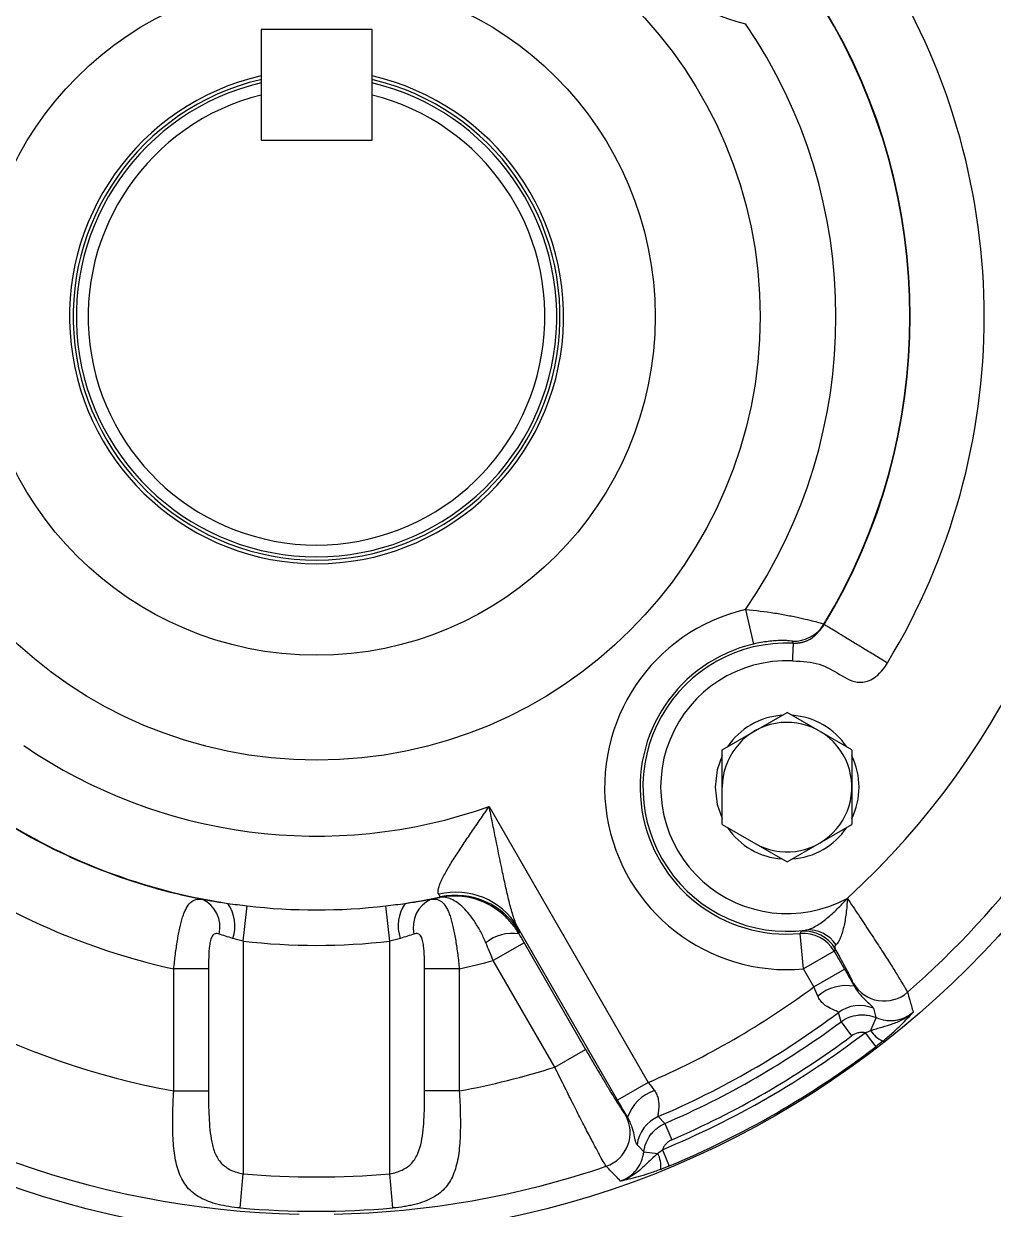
# Paper-space layout '_Right' of a CAD drawing. Header units: inches. Extents: x -10.2 to 6.6, y -6.2 to 9.3.
# Drawn here: x -0.99 to 2.288, y -3.018 to 0.99 of the extents above; entities that cross this region are included whole.
import ezdxf

# ---------------------------------------------------------------- set-up
doc = ezdxf.new("R2010")
doc.units = ezdxf.units.IN
doc.header["$MEASUREMENT"] = 0

psp = doc.layouts.new('_Right')

# ---------------------------------------------------------------- linework, layer by layer
at = {"color": 7, "linetype": 'Continuous', "lineweight": 25}
for p, q in [((0.1875, 0.9712), (-0.1875, 0.9712)), ((-0.1875, 0.9712), (-0.1875, 0.5962)), ((0.1875, 0.5962), (0.1875, 0.9712)), ((-0.1875, 0.5962), (0.1875, 0.5962)), ((1.4507, -0.9903), (1.478, -1.1071)), ((1.7158, -1.04), (1.7165, -1.0415)), ((1.6116, -1.104), (1.6089, -1.0977)), ((1.372, -1.4646), (1.591, -1.3381)), ((1.81, -1.4646), (1.591, -1.3381)), ((1.372, -1.7174), (1.372, -1.4646)), ((1.81, -1.4646), (1.81, -1.7174)), ((0.5834, -1.6567), (1.1219, -2.5894)), ((1.372, -1.7174), (1.591, -1.8439)), ((1.591, -1.8439), (1.81, -1.7174)), ((0.4174, -1.9639), (0.418, -1.9623)), ((-0.2481, -2.1114), (-0.2341, -1.9924)), ((0.2481, -2.1114), (0.2341, -1.9924)), ((1.7938, -1.9672), (1.7941, -1.9676)), ((1.7948, -1.9678), (1.7941, -1.9676)), ((1.018, -2.6493), (0.6795, -2.0631)), ((0.6865, -2.0818), (0.6842, -2.087)), ((-0.2481, -2.1114), (-0.2481, -2.8983)), ((0.2481, -2.8983), (0.2481, -2.1114)), ((0.7015, -2.1172), (0.5976, -2.1772)), ((0.7015, -2.1172), (0.9095, -2.4775)), ((1.6464, -2.2054), (1.6356, -2.0859)), ((1.7503, -2.1454), (1.6464, -2.2054)), ((1.7542, -2.1379), (1.7503, -2.1454)), ((1.7503, -2.1454), (1.7854, -2.2063)), ((0.8056, -2.5375), (0.5976, -2.1772)), ((-0.3655, -2.2054), (-0.4828, -2.2054)), ((-0.4828, -2.6181), (-0.4828, -2.2054)), ((-0.3655, -2.2054), (-0.3655, -2.6181)), ((0.4828, -2.2054), (0.3655, -2.2054)), ((0.3655, -2.6181), (0.3655, -2.2054)), ((0.4828, -2.2054), (0.4828, -2.6181)), ((1.6815, -2.2663), (1.6464, -2.2054)), ((1.6815, -2.2663), (1.7854, -2.2063)), ((1.8187, -2.2644), (1.8158, -2.2548)), ((1.7736, -2.3843), (1.7646, -2.3532)), ((1.7736, -2.3843), (1.8093, -2.4322)), ((1.8922, -2.3704), (1.8735, -2.4139)), ((1.8547, -2.4212), (1.891, -2.4686)), ((0.8056, -2.5375), (0.9095, -2.4775)), ((1.1219, -2.5894), (1.018, -2.6493)), ((-0.4828, -2.6181), (-0.3655, -2.6181)), ((0.4828, -2.6181), (0.3655, -2.6181)), ((1.0448, -2.6999), (1.0517, -2.7073)), ((1.1556, -2.7048), (1.178, -2.7282)), ((1.178, -2.7282), (1.2017, -2.783)), ((1.1067, -2.8239), (1.1538, -2.8294)), ((1.1695, -2.8168), (1.1923, -2.872)), ((-0.258, -3.0139), (-0.2481, -2.8983)), ((0.258, -3.0139), (0.2481, -2.8983))]:
    psp.add_line(p, q, dxfattribs=at)
at = {"color": 7, "linetype": 'Continuous', "lineweight": 25, "flags": 128}
for points in [[(1.372, -1.4845), (1.3546, -1.5327), (1.3475, -1.591)], [(1.3475, -1.591), (1.3546, -1.6493), (1.372, -1.6974)], [(1.6356, -2.0859), (1.6382, -2.0794), (1.6386, -2.0784)], [(1.8831, -2.3387), (1.8906, -2.3648), (1.8922, -2.3704)], [(1.1067, -2.8239), (1.0922, -2.8088), (1.0838, -2.8001)]]:
    psp.add_lwpolyline(points, dxfattribs=at)
at = {"color": 7, "linetype": 'Continuous', "lineweight": 25}
for radius in [4.5436, 4.2493, 3.1151, 1.5, 1.145]:
    psp.add_circle((0, 0), radius, dxfattribs=at)
for centre, radius, start, end in [((0, 0), 3.0352, 71.1739, 168.8261), ((0, 0), 2.6623, 100.4491, 167.6142), ((0, 0), 3.0352, 311.1739, 48.8261), ((1.591, 1.591), 0.6169, 84.8493, 256.856), ((0, 0), 2.6623, 312.3606, 47.6394), ((0, 0), 2.2577, 328.7541, 31.2459), ((0, 0), 2.0064, 328.7789, 31.2211), ((0, 0), 2.0078, 328.7541, 31.2459), ((0, 0), 1.7565, 325.6826, 34.3174), ((0, 0), 0.8354, 102.9709, 77.0291), ((0, 0), 0.8232, 103.342, 76.835), ((0, 0), 0.8122, 103.3465, 76.6535), ((0, 0), 0.7723, 104.0517, 75.9483), ((0, 0), 3.0352, 191.1739, 268.88), ((0, 0), 2.6623, 192.3858, 259.5509), ((1.591, -1.591), 0.6169, 103.144, 275.1507), ((1.6132, -0.9777), 0.12, 267.949, 328.7543), ((1.591, -1.591), 0.4969, 103.144, 275.1507), ((1.591, -1.591), 0.4874, 87.5799, 277.3308), ((1.591, -1.591), 0.4274, 87.5799, 298.3313), ((1.591, -1.591), 0.2435, 94.0772, 145.9228), ((1.591, -1.591), 0.2435, 34.0772, 85.9228), ((1.591, -1.591), 0.219, 240, 180), ((0, 0), 1.7565, 235.6826, 289.4001), ((1.591, -1.591), 0.2435, 334.0772, 25.9228), ((0, 0), 2.0078, 238.7541, 258.8728), ((0, 0), 2.0064, 238.7789, 261.407), ((1.591, -1.591), 0.2435, 214.0772, 265.9228), ((1.591, -1.591), 0.2435, 274.0772, 325.9228), ((0, 0), 2.2577, 238.7541, 257.6511), ((0, 0), 2.0064, 278.593, 282.0252), ((0, 0), 2.0078, 281.1272, 281.9995), ((0.4716, -2.1895), 0.2433, 31.2834, 103.8458), ((0.47, -2.207), 0.2501, 30.0313, 101.9938), ((-0.4295, -2.064), 0.1029, 346.6674, 65.8839), ((-0.4092, -2.0599), 0.1332, 341.3797, 34.8174), ((0, 0), 2.0061, 263.2981, 276.7019), ((0.4092, -2.0599), 0.1332, 145.1826, 198.6203), ((0.4295, -2.064), 0.1029, 114.1161, 193.3326), ((1.6502, -2.1979), 0.12, 30.0273, 95.5525), ((1.664, -2.1848), 0.1109, 33.3468, 95.588), ((0, 0), 2.1259, 263.2981, 276.7019), ((0.6615, -2.2263), 0.1412, 80.7467, 129.237), ((1.6463, -2.2055), 0.12, 30.027, 95.1236), ((0, 0), 2.2577, 282.3489, 285.3489), ((0, 0), 2.822, 293.4255, 306.5745), ((1.7913, -2.4094), 0.1475, 79.3155, 130.7441), ((1.9194, -2.194), 0.1201, 210.4002, 311.0162), ((0, 0), 2.9413, 293.1349, 306.8651), ((1.8365, -2.45), 0.1206, 67.3073, 126.6274), ((0, 0), 2.9716, 293.355, 306.645), ((0, 0), 3.05, 292.5466, 307.4534), ((0, 0), 3.0313, 293.355, 306.645), ((1.9565, -2.359), 0.0996, 213.4634, 245.4271), ((0, 0), 3.1096, 292.5466, 307.4534), ((0, 0), 2.6623, 280.4491, 287.6142), ((1.1909, -2.7561), 0.1475, 109.2559, 160.6845), ((0.9404, -2.7592), 0.1201, 288.9838, 29.5998), ((1.2035, -2.8155), 0.1206, 113.3726, 172.6927), ((1.0647, -2.8739), 0.0996, 354.5729, 26.5366), ((0, 0), 3.0352, 271.12, 288.8261), ((0, 0), 2.9089, 265.1072, 274.8928), ((0, 0), 3.0249, 265.1072, 274.8928)]:
    psp.add_arc(centre, radius, start, end, dxfattribs=at)
for points, knots in [([(1.4507, -0.9903), (1.4845, -0.9931), (1.5173, -0.9972), (1.5647, -1.0048), (1.5798, -1.0075), (1.6013, -1.0116), (1.6082, -1.013), (1.6217, -1.0158), (1.6283, -1.0172), (1.6469, -1.0213), (1.6581, -1.0239), (1.6779, -1.0288), (1.6865, -1.031), (1.7005, -1.0349), (1.7059, -1.0364), (1.7115, -1.0382), (1.713, -1.0387), (1.7151, -1.0395), (1.7156, -1.0398), (1.7158, -1.04)], [0, 0, 0, 0, 0.25, 0.25, 0.375, 0.375, 0.4375, 0.4375, 0.5, 0.5, 0.625, 0.625, 0.75, 0.75, 0.875, 0.875, 0.9375, 0.9375, 1, 1, 1, 1]), ([(1.6116, -1.104), (1.6133, -1.1041), (1.6168, -1.1042), (1.6218, -1.104), (1.6267, -1.1037), (1.6314, -1.1032), (1.6359, -1.1025), (1.6402, -1.1017), (1.6442, -1.1007), (1.6481, -1.0997), (1.6517, -1.0985), (1.6551, -1.0973), (1.6583, -1.096), (1.6613, -1.0948), (1.6654, -1.0928), (1.67, -1.0903), (1.6748, -1.0872), (1.679, -1.0841), (1.6818, -1.0817), (1.6839, -1.0797), (1.6856, -1.0781), (1.6872, -1.0765), (1.6889, -1.0748), (1.6909, -1.0728), (1.6934, -1.0702), (1.6969, -1.0668), (1.702, -1.0612), (1.7092, -1.0527), (1.714, -1.0454), (1.7165, -1.0415)], [0, 0, 0, 0, 0.021192, 0.041718, 0.061685, 0.081206, 0.100403, 0.119404, 0.138341, 0.157348, 0.176558, 0.196098, 0.21609, 0.236648, 0.257878, 0.309497, 0.371611, 0.444931, 0.529885, 0.575957, 0.622469, 0.669421, 0.713594, 0.755004, 0.793778, 0.849294, 0.894621, 0.943649, 1, 1, 1, 1]), ([(1.9302, -1.1711), (1.9178, -1.1635), (1.9049, -1.1557), (1.8788, -1.1399), (1.8656, -1.1319), (1.8397, -1.1162), (1.827, -1.1085), (1.8028, -1.0938), (1.7914, -1.0869), (1.7707, -1.0743), (1.7613, -1.0686), (1.7453, -1.0589), (1.7385, -1.0548), (1.7277, -1.0482), (1.7237, -1.0458), (1.7183, -1.0425), (1.7169, -1.0416), (1.7165, -1.0415)], [0, 0, 0, 0, 0.125, 0.125, 0.25, 0.25, 0.375, 0.375, 0.5, 0.5, 0.625, 0.625, 0.75, 0.75, 0.875, 0.875, 1, 1, 1, 1]), ([(1.6089, -1.0977), (1.6087, -1.0972), (1.6053, -1.0966), (1.5957, -1.0959), (1.5916, -1.0956), (1.5822, -1.0953), (1.5767, -1.0953), (1.5644, -1.0955), (1.5575, -1.0957), (1.5431, -1.0967), (1.5353, -1.0974), (1.5112, -1.1003), (1.4947, -1.1032), (1.478, -1.1071)], [0, 0, 0, 0, 0.25, 0.25, 0.375, 0.375, 0.5, 0.5, 0.625, 0.625, 0.75, 0.75, 1, 1, 1, 1]), ([(1.6116, -1.104), (1.6116, -1.1042), (1.6115, -1.1057), (1.6112, -1.1117), (1.6111, -1.1163), (1.6106, -1.128), (1.6103, -1.1349), (1.6096, -1.1495), (1.6093, -1.157), (1.609, -1.164)], [0, 0, 0, 0, 0.25, 0.25, 0.5, 0.5, 0.75, 0.75, 1, 1, 1, 1]), ([(1.609, -1.164), (1.6451, -1.1655), (1.6742, -1.1679), (1.7251, -1.1835), (1.7469, -1.1967), (1.7905, -1.223), (1.8123, -1.2359), (1.8507, -1.2368), (1.8644, -1.2341), (1.8948, -1.2161), (1.9118, -1.2015), (1.9302, -1.1711)], [0, 0, 0, 0, 0.25, 0.25, 0.5, 0.5, 0.75, 0.75, 0.875, 0.875, 1, 1, 1, 1]), ([(0.4134, -1.9532), (0.4104, -1.9488), (0.4102, -1.9421), (0.4133, -1.929), (0.4149, -1.9241), (0.4189, -1.9139), (0.4214, -1.9085), (0.4296, -1.8915), (0.4364, -1.8791), (0.4515, -1.8534), (0.4597, -1.8402), (0.4771, -1.813), (0.4863, -1.799), (0.505, -1.7711), (0.5145, -1.757), (0.5339, -1.7286), (0.5438, -1.7142), (0.5586, -1.6927), (0.5636, -1.6855), (0.5735, -1.6711), (0.5785, -1.6639), (0.5834, -1.6567)], [0, 0, 0, 0, 0.125, 0.125, 0.1875, 0.1875, 0.25, 0.25, 0.375, 0.375, 0.5, 0.5, 0.625, 0.625, 0.75, 0.75, 0.875, 0.875, 0.9375, 0.9375, 1, 1, 1, 1]), ([(0.6795, -2.0631), (0.6735, -2.052), (0.6686, -2.0384), (0.6592, -2.0086), (0.6549, -1.9926), (0.6468, -1.9597), (0.6429, -1.9427), (0.6353, -1.9082), (0.6316, -1.8906), (0.6205, -1.8375), (0.6133, -1.8016), (0.6022, -1.7474), (0.5985, -1.7293), (0.5929, -1.7021), (0.591, -1.693), (0.5873, -1.6749), (0.5853, -1.6657), (0.5834, -1.6567)], [0, 0, 0, 0, 0.125, 0.125, 0.25, 0.25, 0.375, 0.375, 0.5, 0.5, 0.75, 0.75, 0.875, 0.875, 0.9375, 0.9375, 1, 1, 1, 1]), ([(0.6842, -2.087), (0.6772, -2.0747), (0.6693, -2.0633), (0.6519, -2.042), (0.6424, -2.0321), (0.6119, -2.005), (0.5896, -1.9909), (0.5417, -1.9699), (0.5172, -1.9634), (0.4796, -1.9593), (0.467, -1.9589), (0.4483, -1.9597), (0.4421, -1.9602), (0.4297, -1.9617), (0.4235, -1.9627), (0.4174, -1.9639)], [0, 0, 0, 0, 0.125, 0.125, 0.25, 0.25, 0.5, 0.5, 0.75, 0.75, 0.875, 0.875, 0.9375, 0.9375, 1, 1, 1, 1]), ([(0.5722, -2.117), (0.5669, -2.1042), (0.5612, -2.0921), (0.5492, -2.0692), (0.5429, -2.0584), (0.5233, -2.0282), (0.5098, -2.0116), (0.4822, -1.985), (0.4688, -1.9756), (0.4489, -1.9669), (0.4423, -1.965), (0.4328, -1.9635), (0.4297, -1.9632), (0.4235, -1.9632), (0.4204, -1.9634), (0.4174, -1.9639)], [0, 0, 0, 0, 0.125, 0.125, 0.25, 0.25, 0.5, 0.5, 0.75, 0.75, 0.875, 0.875, 0.9375, 0.9375, 1, 1, 1, 1]), ([(-0.4828, -2.2054), (-0.4811, -2.189), (-0.4793, -2.1725), (-0.4752, -2.1406), (-0.4729, -2.1251), (-0.468, -2.0949), (-0.4654, -2.0807), (-0.4595, -2.054), (-0.4563, -2.0416), (-0.451, -2.025), (-0.4491, -2.0198), (-0.4452, -2.0101), (-0.4431, -2.0056), (-0.4365, -1.9932), (-0.4318, -1.9865), (-0.421, -1.9763), (-0.4152, -1.9728), (-0.4023, -1.9691), (-0.3952, -1.9689), (-0.3875, -1.97)], [0, 0, 0, 0, 0.125, 0.125, 0.25, 0.25, 0.375, 0.375, 0.5, 0.5, 0.5625, 0.5625, 0.625, 0.625, 0.75, 0.75, 0.875, 0.875, 1, 1, 1, 1]), ([(-0.3875, -1.97), (-0.375, -1.9721), (-0.3615, -1.9744), (-0.3322, -1.9791), (-0.3163, -1.9815), (-0.2998, -1.9839)], [0, 0, 0, 0, 0.5, 0.5, 1, 1, 1, 1]), ([(0.2998, -1.9839), (0.3161, -1.9815), (0.3317, -1.9791), (0.3614, -1.9744), (0.375, -1.9721), (0.3875, -1.97)], [0, 0, 0, 0, 0.5, 0.5, 1, 1, 1, 1]), ([(0.3875, -1.97), (0.3913, -1.9695), (0.395, -1.9692), (0.4021, -1.9695), (0.4055, -1.9701), (0.4152, -1.9729), (0.4211, -1.9763), (0.4318, -1.9866), (0.4366, -1.9933), (0.4432, -2.0057), (0.4452, -2.0103), (0.4492, -2.02), (0.451, -2.0252), (0.4546, -2.0363), (0.4563, -2.0421), (0.4595, -2.0544), (0.461, -2.0609), (0.4654, -2.0809), (0.4681, -2.0951), (0.4717, -2.1176), (0.4729, -2.1253), (0.4751, -2.141), (0.4762, -2.1488), (0.4793, -2.1727), (0.4811, -2.189), (0.4828, -2.2054)], [0, 0, 0, 0, 0.0625, 0.0625, 0.125, 0.125, 0.25, 0.25, 0.375, 0.375, 0.4375, 0.4375, 0.5, 0.5, 0.5625, 0.5625, 0.625, 0.625, 0.75, 0.75, 0.8125, 0.8125, 0.875, 0.875, 1, 1, 1, 1]), ([(1.6532, -2.0744), (1.6647, -2.0726), (1.677, -2.0672), (1.7015, -2.0531), (1.7138, -2.0441), (1.7377, -2.0246), (1.7495, -2.0139), (1.7666, -1.997), (1.7722, -1.9913), (1.7833, -1.9796), (1.7887, -1.9736), (1.7941, -1.9676)], [0, 0, 0, 0, 0.25, 0.25, 0.5, 0.5, 0.75, 0.75, 0.875, 0.875, 1, 1, 1, 1]), ([(1.7948, -1.9678), (1.7944, -1.9763), (1.7939, -1.9847), (1.7926, -2.0013), (1.7917, -2.0095), (1.7896, -2.0258), (1.7884, -2.0338), (1.7857, -2.0492), (1.7842, -2.0567), (1.7808, -2.071), (1.7789, -2.0779), (1.775, -2.0906), (1.7729, -2.0964), (1.7685, -2.1069), (1.7662, -2.1116), (1.7615, -2.1192), (1.7591, -2.1221), (1.7566, -2.1238)], [0, 0, 0, 0, 0.125, 0.125, 0.25, 0.25, 0.375, 0.375, 0.5, 0.5, 0.625, 0.625, 0.75, 0.75, 0.875, 0.875, 1, 1, 1, 1]), ([(1.7941, -1.9676), (1.7942, -1.9675), (1.7943, -1.9673), (1.7944, -1.9672), (1.7946, -1.967), (1.7947, -1.9669), (1.7949, -1.9667)], [0, 0, 0, 0, 0.00001474274, 0.00001474274, 0.00001474274, 0.00003158147, 0.00003158147, 0.00003158147, 0.00003158147]), ([(1.7948, -1.9678), (1.7948, -1.9676), (1.7948, -1.9674), (1.7949, -1.9672), (1.7949, -1.967), (1.7949, -1.9669), (1.7949, -1.9667)], [0, 0, 0, 0, 0.00001641248, 0.00001641248, 0.00001641248, 0.00002878633, 0.00002878633, 0.00002878633, 0.00002878633]), ([(1.7949, -1.9667), (1.8014, -1.9763), (1.8078, -1.986), (1.8206, -2.0052), (1.827, -2.0148), (1.8459, -2.0432), (1.8581, -2.0617), (1.8816, -2.0977), (1.8931, -2.1153), (1.9145, -2.1483), (1.9244, -2.1639), (1.9383, -2.1856), (1.9428, -2.1927), (1.9513, -2.2061), (1.9552, -2.2124), (1.9664, -2.2304), (1.9729, -2.2409), (1.9812, -2.2546), (1.9837, -2.2588), (1.9882, -2.2663), (1.9901, -2.2696), (1.995, -2.2782), (1.9972, -2.2823), (1.9982, -2.2847)], [0, 0, 0, 0, 0.0625, 0.0625, 0.125, 0.125, 0.25, 0.25, 0.375, 0.375, 0.5, 0.5, 0.5625, 0.5625, 0.625, 0.625, 0.75, 0.75, 0.8125, 0.8125, 0.875, 0.875, 1, 1, 1, 1]), ([(-0.3294, -2.0877), (-0.3342, -2.0861), (-0.3388, -2.0854), (-0.3449, -2.087), (-0.3468, -2.088), (-0.3501, -2.0907), (-0.3516, -2.0925), (-0.3554, -2.0986), (-0.3573, -2.1038), (-0.3601, -2.1149), (-0.3611, -2.1209), (-0.3635, -2.1394), (-0.3643, -2.1525), (-0.3653, -2.1788), (-0.3655, -2.1921), (-0.3655, -2.2054)], [0, 0, 0, 0, 0.125, 0.125, 0.1875, 0.1875, 0.25, 0.25, 0.375, 0.375, 0.5, 0.5, 0.75, 0.75, 1, 1, 1, 1]), ([(-0.2829, -2.1025), (-0.2916, -2.1), (-0.2999, -2.0974), (-0.3154, -2.0925), (-0.3227, -2.09), (-0.3294, -2.0877)], [0, 0, 0, 0, 0.5, 0.5, 1, 1, 1, 1]), ([(0.3655, -2.2054), (0.3655, -2.1921), (0.3653, -2.1788), (0.3643, -2.1524), (0.3635, -2.1395), (0.3611, -2.1209), (0.3601, -2.115), (0.3573, -2.1039), (0.3554, -2.0987), (0.3503, -2.0905), (0.3469, -2.0875), (0.3408, -2.0859), (0.3386, -2.0858), (0.334, -2.0863), (0.3317, -2.0869), (0.3294, -2.0877)], [0, 0, 0, 0, 0.25, 0.25, 0.5, 0.5, 0.625, 0.625, 0.75, 0.75, 0.875, 0.875, 0.9375, 0.9375, 1, 1, 1, 1]), ([(1.7566, -2.1238), (1.754, -2.1257), (1.7527, -2.1277), (1.7521, -2.1324), (1.7528, -2.135), (1.7542, -2.1379)], [0, 0, 0, 0, 0.5, 0.5, 1, 1, 1, 1]), ([(1.8158, -2.2548), (1.8151, -2.2525), (1.8132, -2.2482), (1.8085, -2.2386), (1.8066, -2.2349), (1.8023, -2.2265), (1.7999, -2.2218), (1.7946, -2.2117), (1.7917, -2.2062), (1.7853, -2.1944), (1.7818, -2.188), (1.7709, -2.168), (1.7629, -2.1535), (1.7542, -2.1379)], [0, 0, 0, 0, 0.25, 0.25, 0.375, 0.375, 0.5, 0.5, 0.625, 0.625, 0.75, 0.75, 1, 1, 1, 1]), ([(1.8187, -2.2644), (1.8228, -2.2719), (1.8271, -2.2781), (1.8353, -2.2891), (1.8394, -2.2938), (1.851, -2.3064), (1.8578, -2.3126), (1.8693, -2.3229), (1.8738, -2.327), (1.8804, -2.3338), (1.8824, -2.3365), (1.8831, -2.3387)], [0, 0, 0, 0, 0.125, 0.125, 0.25, 0.25, 0.5, 0.5, 0.75, 0.75, 1, 1, 1, 1]), ([(1.9982, -2.2847), (2.0008, -2.2935), (2.0033, -2.3024), (2.0059, -2.3112), (2.0097, -2.3247), (2.0136, -2.3381), (2.0174, -2.3515)], [0, 0, 0, 0, 0.006096, 0.006096, 0.006096, 0.015354, 0.015354, 0.015354, 0.015354]), ([(1.7646, -2.3532), (1.7646, -2.3524), (1.7639, -2.3515), (1.7612, -2.3497), (1.7592, -2.3488), (1.7518, -2.3455), (1.7452, -2.343), (1.7302, -2.3356), (1.7222, -2.3309), (1.7106, -2.3207), (1.7069, -2.3169), (1.7003, -2.3081), (1.6974, -2.3031), (1.695, -2.2976)], [0, 0, 0, 0, 0.125, 0.125, 0.25, 0.25, 0.5, 0.5, 0.75, 0.75, 0.875, 0.875, 1, 1, 1, 1]), ([(1.7736, -2.3843), (1.7821, -2.378), (1.7912, -2.373), (1.8104, -2.3654), (1.8208, -2.3628), (1.8362, -2.3609), (1.8414, -2.3607), (1.8518, -2.3608), (1.8571, -2.3612), (1.8726, -2.3635), (1.8826, -2.3663), (1.8922, -2.3704)], [0, 0, 0, 0, 0.25, 0.25, 0.5, 0.5, 0.625, 0.625, 0.75, 0.75, 1, 1, 1, 1]), ([(1.8735, -2.4139), (1.8866, -2.4096), (1.8995, -2.4058), (1.9249, -2.3984), (1.9375, -2.3948), (1.9621, -2.3861), (1.9741, -2.381), (1.9912, -2.3714), (1.9967, -2.3679), (2.0074, -2.3602), (2.0126, -2.356), (2.0174, -2.3515)], [0, 0, 0, 0, 0.25, 0.25, 0.5, 0.5, 0.75, 0.75, 0.875, 0.875, 1, 1, 1, 1]), ([(1.8922, -2.3704), (1.9025, -2.3749), (1.9132, -2.3778), (1.9297, -2.38), (1.9354, -2.3804), (1.9465, -2.3803), (1.952, -2.3799), (1.9684, -2.3774), (1.9793, -2.3742), (1.9994, -2.3649), (2.0089, -2.3589), (2.0174, -2.3515)], [0, 0, 0, 0, 0.25, 0.25, 0.375, 0.375, 0.5, 0.5, 0.75, 0.75, 1, 1, 1, 1]), ([(1.9151, -2.4496), (1.9267, -2.4401), (1.9376, -2.4308), (1.958, -2.4127), (1.9672, -2.4041), (1.984, -2.3877), (1.9916, -2.3799), (2.0053, -2.3652), (2.0115, -2.3583), (2.0174, -2.3515)], [0, 0, 0, 0, 0.25, 0.25, 0.5, 0.5, 0.75, 0.75, 1, 1, 1, 1]), ([(1.8547, -2.4212), (1.8508, -2.4205), (1.8467, -2.4203), (1.8387, -2.4206), (1.8348, -2.4211), (1.823, -2.4239), (1.8158, -2.4273), (1.8093, -2.4322)], [0, 0, 0, 0, 0.25, 0.25, 0.5, 0.5, 1, 1, 1, 1]), ([(0.9095, -2.4775), (0.9175, -2.4913), (0.9254, -2.5048), (0.9409, -2.5316), (0.9487, -2.5448), (0.9638, -2.5704), (0.9711, -2.5826), (0.9815, -2.6), (0.9849, -2.6057), (0.9915, -2.6167), (0.9948, -2.622), (1.0041, -2.6374), (1.0098, -2.6466), (1.0175, -2.6591), (1.02, -2.663), (1.0247, -2.6704), (1.0268, -2.6738), (1.0329, -2.6832), (1.0362, -2.6882), (1.0416, -2.6959), (1.0436, -2.6986), (1.0448, -2.6999)], [0, 0, 0, 0, 0.125, 0.125, 0.25, 0.25, 0.375, 0.375, 0.4375, 0.4375, 0.5, 0.5, 0.625, 0.625, 0.6875, 0.6875, 0.75, 0.75, 0.875, 0.875, 1, 1, 1, 1]), ([(0.9795, -2.8728), (0.9779, -2.8708), (0.9754, -2.8668), (0.9687, -2.8552), (0.9644, -2.8476), (0.9567, -2.8336), (0.9539, -2.8285), (0.948, -2.8175), (0.9448, -2.8116), (0.9349, -2.7928), (0.9275, -2.7789), (0.9155, -2.7559), (0.9113, -2.7478), (0.9028, -2.7312), (0.8984, -2.7227), (0.885, -2.6965), (0.8756, -2.678), (0.861, -2.649), (0.856, -2.6391), (0.8461, -2.6192), (0.8411, -2.6092), (0.826, -2.5789), (0.8159, -2.5584), (0.8056, -2.5375)], [0, 0, 0, 0, 0.125, 0.125, 0.25, 0.25, 0.3125, 0.3125, 0.375, 0.375, 0.5, 0.5, 0.5625, 0.5625, 0.625, 0.625, 0.75, 0.75, 0.8125, 0.8125, 0.875, 0.875, 1, 1, 1, 1]), ([(-0.258, -3.0139), (-0.2711, -3.0127), (-0.2838, -3.0112), (-0.3087, -3.0072), (-0.3209, -3.0048), (-0.3442, -2.9989), (-0.3551, -2.9956), (-0.3753, -2.988), (-0.3847, -2.9837), (-0.4022, -2.974), (-0.4103, -2.9686), (-0.4248, -2.9568), (-0.4312, -2.9504), (-0.4429, -2.9366), (-0.4481, -2.9291), (-0.4573, -2.913), (-0.4612, -2.9045), (-0.4681, -2.8866), (-0.471, -2.8772), (-0.4759, -2.8575), (-0.4779, -2.8472), (-0.4829, -2.8152), (-0.4847, -2.7926), (-0.4861, -2.7569), (-0.4863, -2.7447), (-0.4864, -2.72), (-0.4862, -2.7076), (-0.4857, -2.6825), (-0.4853, -2.6698), (-0.4842, -2.6441), (-0.4836, -2.6311), (-0.4828, -2.6181)], [0, 0, 0, 0, 0.0625, 0.0625, 0.125, 0.125, 0.1875, 0.1875, 0.25, 0.25, 0.3125, 0.3125, 0.375, 0.375, 0.4375, 0.4375, 0.5, 0.5, 0.5625, 0.5625, 0.625, 0.625, 0.75, 0.75, 0.8125, 0.8125, 0.875, 0.875, 0.9375, 0.9375, 1, 1, 1, 1]), ([(-0.3655, -2.6181), (-0.3655, -2.6477), (-0.365, -2.6771), (-0.3629, -2.7207), (-0.3619, -2.7351), (-0.359, -2.7634), (-0.3571, -2.7773), (-0.3515, -2.8043), (-0.3479, -2.8172), (-0.3375, -2.8416), (-0.3309, -2.8526), (-0.3176, -2.867), (-0.3126, -2.8714), (-0.3018, -2.8791), (-0.2959, -2.8826), (-0.2832, -2.8886), (-0.2764, -2.8911), (-0.2626, -2.8953), (-0.2555, -2.897), (-0.2481, -2.8983)], [0, 0, 0, 0, 0.25, 0.25, 0.375, 0.375, 0.5, 0.5, 0.625, 0.625, 0.75, 0.75, 0.8125, 0.8125, 0.875, 0.875, 0.9375, 0.9375, 1, 1, 1, 1]), ([(0.2481, -2.8983), (0.2555, -2.897), (0.2626, -2.8953), (0.2765, -2.8911), (0.2834, -2.8885), (0.296, -2.8825), (0.3019, -2.8791), (0.3127, -2.8712), (0.3177, -2.8668), (0.3265, -2.8572), (0.3304, -2.8521), (0.3372, -2.8411), (0.3402, -2.8352), (0.348, -2.817), (0.3516, -2.8041), (0.3571, -2.7772), (0.3591, -2.7632), (0.362, -2.735), (0.3629, -2.7206), (0.365, -2.677), (0.3655, -2.6477), (0.3655, -2.6181)], [0, 0, 0, 0, 0.0625, 0.0625, 0.125, 0.125, 0.1875, 0.1875, 0.25, 0.25, 0.3125, 0.3125, 0.375, 0.375, 0.5, 0.5, 0.625, 0.625, 0.75, 0.75, 1, 1, 1, 1]), ([(0.4828, -2.6181), (0.4843, -2.6441), (0.4854, -2.6697), (0.4862, -2.7074), (0.4864, -2.7199), (0.4863, -2.7447), (0.4861, -2.7569), (0.4847, -2.7925), (0.4829, -2.8151), (0.478, -2.847), (0.4759, -2.8574), (0.471, -2.8772), (0.4681, -2.8865), (0.4613, -2.9044), (0.4574, -2.9128), (0.4482, -2.9288), (0.443, -2.9364), (0.4254, -2.9573), (0.4112, -2.969), (0.3759, -2.9886), (0.3557, -2.9961), (0.3267, -3.0033), (0.3207, -3.0047), (0.3086, -3.0071), (0.3025, -3.0082), (0.2838, -3.0112), (0.2711, -3.0127), (0.258, -3.0139)], [0, 0, 0, 0, 0.125, 0.125, 0.1875, 0.1875, 0.25, 0.25, 0.375, 0.375, 0.4375, 0.4375, 0.5, 0.5, 0.5625, 0.5625, 0.625, 0.625, 0.75, 0.75, 0.875, 0.875, 0.90625, 0.90625, 0.9375, 0.9375, 1, 1, 1, 1]), ([(1.1423, -2.6168), (1.1459, -2.6215), (1.1486, -2.6265), (1.153, -2.6366), (1.1545, -2.6418), (1.1575, -2.6567), (1.1576, -2.6661), (1.1565, -2.6827), (1.1554, -2.6898), (1.1545, -2.6979), (1.1543, -2.7001), (1.1545, -2.7033), (1.1549, -2.7044), (1.1556, -2.7048)], [0, 0, 0, 0, 0.125, 0.125, 0.25, 0.25, 0.5, 0.5, 0.75, 0.75, 0.875, 0.875, 1, 1, 1, 1]), ([(1.0838, -2.8001), (1.0823, -2.7985), (1.0809, -2.7954), (1.0783, -2.7863), (1.0771, -2.7803), (1.0739, -2.7653), (1.0719, -2.7562), (1.0668, -2.74), (1.0648, -2.7341), (1.0594, -2.7214), (1.0561, -2.7146), (1.0517, -2.7073)], [0, 0, 0, 0, 0.25, 0.25, 0.5, 0.5, 0.75, 0.75, 0.875, 0.875, 1, 1, 1, 1]), ([(1.1067, -2.8239), (1.108, -2.8135), (1.1105, -2.8035), (1.1182, -2.7842), (1.1234, -2.7749), (1.1327, -2.7624), (1.136, -2.7585), (1.1433, -2.751), (1.1472, -2.7474), (1.1595, -2.7377), (1.1684, -2.7324), (1.178, -2.7282)], [0, 0, 0, 0, 0.25, 0.25, 0.5, 0.5, 0.625, 0.625, 0.75, 0.75, 1, 1, 1, 1]), ([(1.2017, -2.783), (1.198, -2.7846), (1.1945, -2.7865), (1.188, -2.7911), (1.1849, -2.7937), (1.1793, -2.7995), (1.1769, -2.8027), (1.1727, -2.8095), (1.1709, -2.8131), (1.1695, -2.8168)], [0, 0, 0, 0, 0.25, 0.25, 0.5, 0.5, 0.75, 0.75, 1, 1, 1, 1]), ([(1.0278, -2.9229), (1.0384, -2.9192), (1.0484, -2.914), (1.0664, -2.9012), (1.0747, -2.8934), (1.085, -2.8804), (1.0882, -2.8758), (1.0938, -2.8663), (1.0963, -2.8612), (1.1027, -2.8458), (1.1054, -2.8351), (1.1067, -2.8239)], [0, 0, 0, 0, 0.25, 0.25, 0.5, 0.5, 0.625, 0.625, 0.75, 0.75, 1, 1, 1, 1]), ([(1.1538, -2.8294), (1.1434, -2.8386), (1.1337, -2.8479), (1.1146, -2.8663), (1.1053, -2.8753), (1.0854, -2.8923), (1.0749, -2.9001), (1.0581, -2.9101), (1.0523, -2.9131), (1.0403, -2.9186), (1.0341, -2.9209), (1.0278, -2.9229)], [0, 0, 0, 0, 0.25, 0.25, 0.5, 0.5, 0.75, 0.75, 0.875, 0.875, 1, 1, 1, 1]), ([(1.0278, -2.9229), (1.0229, -2.9178), (1.0179, -2.9126), (1.013, -2.9075), (1.0018, -2.896), (0.9906, -2.8844), (0.9795, -2.8728)], [0.00137379, 0.00137379, 0.00137379, 0.00137379, 0.006096, 0.006096, 0.006096, 0.01672779, 0.01672779, 0.01672779, 0.01672779]), ([(1.1638, -2.8833), (1.1499, -2.8887), (1.1364, -2.8934), (1.1105, -2.902), (1.0984, -2.9057), (1.0758, -2.912), (1.0653, -2.9147), (1.0457, -2.9192), (1.0366, -2.9211), (1.0278, -2.9229)], [0, 0, 0, 0, 0.25, 0.25, 0.5, 0.5, 0.75, 0.75, 1, 1, 1, 1])]:
    psp.add_open_spline(points, degree=3, knots=knots, dxfattribs=at)
for points in [[(0.418, -1.9623), (0.4186, -1.9616), (0.4171, -1.9586), (0.4134, -1.9532)], [(-0.2998, -1.9839), (-0.2782, -1.987), (-0.2563, -1.9898), (-0.2341, -1.9924)], [(0.2341, -1.9924), (0.2563, -1.9898), (0.2782, -1.987), (0.2998, -1.9839)], [(1.7938, -1.9672), (1.7942, -1.967), (1.7945, -1.9669), (1.7949, -1.9667)], [(0.6795, -2.0631), (0.6848, -2.0743), (0.6871, -2.0805), (0.6865, -2.0818)], [(1.6386, -2.0784), (1.639, -2.0776), (1.6433, -2.0764), (1.6532, -2.0744)], [(-0.2481, -2.1114), (-0.26, -2.1086), (-0.2716, -2.1057), (-0.2829, -2.1025)], [(0.2829, -2.1025), (0.2716, -2.1057), (0.26, -2.1086), (0.2481, -2.1114)], [(0.3294, -2.0877), (0.316, -2.0923), (0.3, -2.0976), (0.2829, -2.1025)], [(0.5976, -2.1772), (0.5889, -2.1568), (0.5805, -2.1367), (0.5722, -2.117)], [(0.6842, -2.087), (0.6898, -2.0969), (0.6956, -2.107), (0.7015, -2.1172)], [(1.7854, -2.2063), (1.7968, -2.226), (1.8079, -2.2454), (1.8187, -2.2644)], [(1.695, -2.2976), (1.6907, -2.2874), (1.6862, -2.2769), (1.6815, -2.2663)], [(1.8547, -2.4212), (1.8611, -2.419), (1.8674, -2.4167), (1.8735, -2.4139)], [(1.9151, -2.4496), (1.9073, -2.456), (1.8992, -2.4623), (1.891, -2.4686)], [(1.1219, -2.5894), (1.1288, -2.5987), (1.1356, -2.6078), (1.1423, -2.6168)], [(1.0517, -2.7073), (1.0406, -2.6884), (1.0294, -2.6691), (1.018, -2.6493)], [(1.1538, -2.8294), (1.1592, -2.8256), (1.1644, -2.8213), (1.1695, -2.8168)], [(1.1923, -2.872), (1.1828, -2.8759), (1.1733, -2.8797), (1.1638, -2.8833)]]:
    psp.add_open_spline(points, degree=3, dxfattribs=at)

doc.saveas('drawing.dxf')
